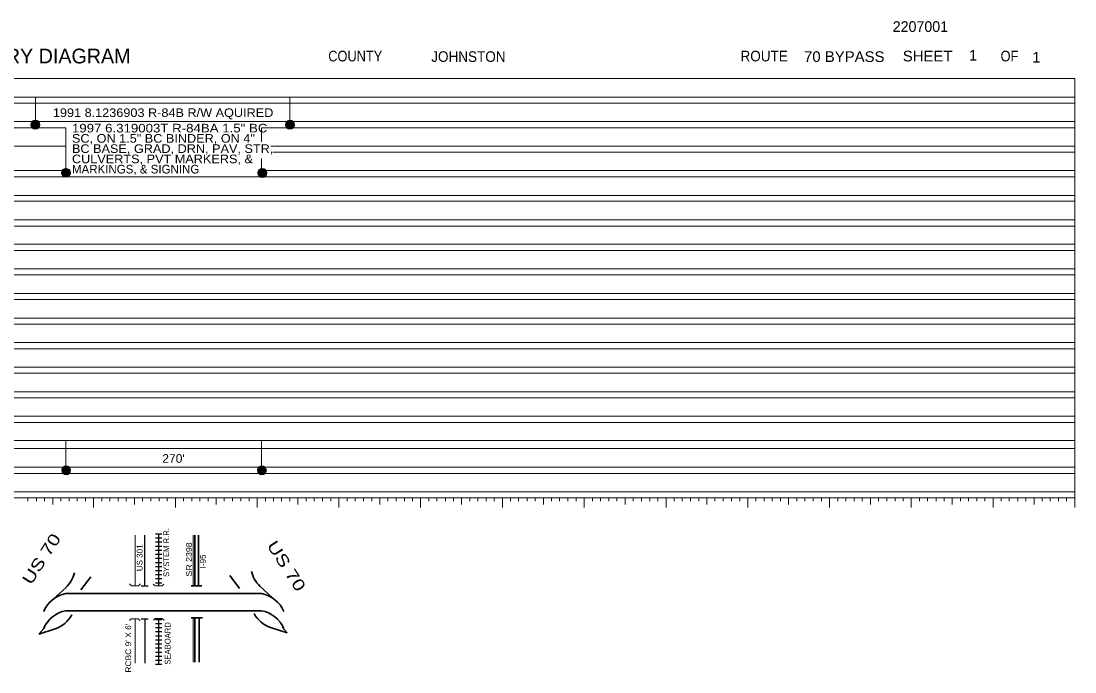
# Model space of a CAD drawing. Extents: x 321778.4 to 321800, y 217573.4 to 217590.2.
# Drawn here: x 321787.08 to 321799.99, y 217582.2 to 217590.16 of the extents above; entities that cross this region are included whole.
import ezdxf
from ezdxf.enums import TextEntityAlignment as Align

# ---------------------------------------------------------------- set-up
doc = ezdxf.new("R2010")
doc.units = 0
doc.header["$LTSCALE"] = 0.04
doc.layers.add('1', color=7, linetype='Continuous', lineweight=13)

msp = doc.modelspace()

# ---------------------------------------------------------------- hatches: boundary and pattern name
at = {"layer": '1'}
for points in [[(321787.3134, 217588.893, 1), (321787.2042, 217588.893, 1)], [(321790.4311, 217588.893, 1), (321790.3219, 217588.893, 1)], [(321787.6875, 217588.3053, 1), (321787.5783, 217588.3053, 1)], [(321790.0921, 217588.3034, 1), (321789.9829, 217588.3034, 1)], [(321787.6909, 217584.6653, 1), (321787.5817, 217584.6653, 1)], [(321790.0873, 217584.6653, 1), (321789.9781, 217584.6653, 1)]]:
    msp.add_hatch(color=256, dxfattribs=at).paths.add_polyline_path(points)

# ---------------------------------------------------------------- linework, layer by layer
for p, q in [((321778.4389, 217589.4585), (321799.9889, 217589.4585)), ((321799.9889, 217584.3284), (321799.9889, 217589.4585)), ((321779.9621, 217589.2299), (321799.9889, 217589.2299)), ((321787.2596, 217588.8657), (321787.2596, 217589.2299)), ((321790.3751, 217588.8462), (321790.3751, 217589.2299)), ((321778.4389, 217589.1579), (321799.9889, 217589.1579)), ((321778.9586, 217588.8546), (321787.6334, 217588.8546)), ((321779.9621, 217588.9317), (321799.9889, 217588.9317)), ((321787.6334, 217588.2901), (321787.6334, 217588.8546)), ((321790.0277, 217588.6824), (321790.0277, 217588.8546)), ((321790.0335, 217588.8546), (321799.9889, 217588.8546)), ((321779.9621, 217588.6307), (321787.6334, 217588.6307)), ((321790.1426, 217588.6307), (321799.9889, 217588.6307)), ((321790.1699, 217588.5562), (321799.9889, 217588.5562)), ((321790.0277, 217588.2962), (321790.0277, 217588.4797)), ((321779.9621, 217588.3326), (321787.629, 217588.3326)), ((321790.0374, 217588.3326), (321799.9889, 217588.3326)), ((321778.9586, 217588.2554), (321799.9889, 217588.2554)), ((321778.9586, 217587.957), (321799.9889, 217587.957)), ((321779.9621, 217588.0292), (321799.9889, 217588.0292)), ((321778.9586, 217587.654), (321799.9889, 217587.654)), ((321779.9621, 217587.7284), (321799.9889, 217587.7284)), ((321779.9621, 217587.4302), (321799.9889, 217587.4302)), ((321778.9586, 217587.3531), (321799.9889, 217587.3531)), ((321779.9621, 217587.1292), (321799.9889, 217587.1292)), ((321778.9586, 217587.0549), (321799.9889, 217587.0549)), ((321778.9586, 217586.7538), (321799.9889, 217586.7538)), ((321779.9621, 217586.8286), (321799.9889, 217586.8286)), ((321779.9621, 217586.5276), (321799.9889, 217586.5276)), ((321778.9586, 217586.4532), (321799.9889, 217586.4532)), ((321779.9621, 217586.227), (321799.9889, 217586.227)), ((321778.9586, 217586.1524), (321799.9889, 217586.1524)), ((321778.9586, 217585.8515), (321799.9889, 217585.8515)), ((321779.9621, 217585.9287), (321799.9889, 217585.9287)), ((321779.9621, 217585.6254), (321799.9889, 217585.6254)), ((321778.9586, 217585.5531), (321799.9889, 217585.5531)), ((321779.9621, 217585.3271), (321799.9889, 217585.3271)), ((321778.9586, 217585.25), (321799.9889, 217585.25)), ((321779.9621, 217585.0288), (321799.9889, 217585.0288)), ((321790.0277, 217584.845), (321790.0277, 217585.0288)), ((321778.4389, 217584.9301), (321799.9889, 217584.9301)), ((321790.0277, 217584.6269), (321790.0277, 217584.845)), ((321779.9621, 217584.7038), (321799.9889, 217584.7038)), ((321779.9621, 217584.4031), (321799.9889, 217584.4031)), ((321787.1685, 217584.2874), (321787.1685, 217584.3284)), ((321787.272, 217584.2874), (321787.272, 217584.3284)), ((321787.3705, 217584.2874), (321787.3705, 217584.3284)), ((321787.4719, 217584.2468), (321787.4719, 217584.3284)), ((321787.5702, 217584.2874), (321787.5702, 217584.3284)), ((321787.6714, 217584.2874), (321787.6714, 217584.3284)), ((321787.7725, 217584.2874), (321787.7725, 217584.3284)), ((321787.8713, 217584.2874), (321787.8713, 217584.3284)), ((321787.9723, 217584.2081), (321787.9723, 217584.3284)), ((321788.0709, 217584.2874), (321788.0709, 217584.3284)), ((321788.1719, 217584.2874), (321788.1719, 217584.3284)), ((321788.273, 217584.2874), (321788.273, 217584.3284)), ((321788.3717, 217584.2874), (321788.3717, 217584.3284)), ((321788.4728, 217584.2468), (321788.4728, 217584.3284)), ((321788.5714, 217584.2874), (321788.5714, 217584.3284)), ((321788.6723, 217584.2874), (321788.6723, 217584.3284)), ((321788.7736, 217584.2874), (321788.7736, 217584.3284)), ((321788.8747, 217584.2874), (321788.8747, 217584.3284)), ((321788.9731, 217584.2081), (321788.9731, 217584.3284)), ((321789.0719, 217584.2874), (321789.0719, 217584.3284)), ((321789.173, 217584.2874), (321789.173, 217584.3284)), ((321789.274, 217584.2874), (321789.274, 217584.3284)), ((321789.375, 217584.2874), (321789.375, 217584.3284)), ((321789.4737, 217584.2468), (321789.4737, 217584.3284)), ((321789.5725, 217584.2874), (321789.5725, 217584.3284)), ((321789.6734, 217584.2874), (321789.6734, 217584.3284)), ((321789.7745, 217584.2874), (321789.7745, 217584.3284)), ((321789.8756, 217584.2874), (321789.8756, 217584.3284)), ((321789.9741, 217584.2081), (321789.9741, 217584.3284)), ((321790.0753, 217584.2874), (321790.0753, 217584.3284)), ((321790.1737, 217584.2874), (321790.1737, 217584.3284)), ((321790.2748, 217584.2874), (321790.2748, 217584.3284)), ((321790.376, 217584.2874), (321790.376, 217584.3284)), ((321790.4747, 217584.2468), (321790.4747, 217584.3284)), ((321790.5757, 217584.2874), (321790.5757, 217584.3284)), ((321790.6744, 217584.2874), (321790.6744, 217584.3284)), ((321790.7756, 217584.2874), (321790.7756, 217584.3284)), ((321790.8765, 217584.2874), (321790.8765, 217584.3284)), ((321790.9751, 217584.2081), (321790.9751, 217584.3284)), ((321791.0764, 217584.2874), (321791.0764, 217584.3284)), ((321791.1749, 217584.2874), (321791.1749, 217584.3284)), ((321791.2785, 217584.2874), (321791.2785, 217584.3284)), ((321791.3771, 217584.2874), (321791.3771, 217584.3284)), ((321791.4757, 217584.2468), (321791.4757, 217584.3284)), ((321791.5766, 217584.2874), (321791.5766, 217584.3284)), ((321791.6755, 217584.2874), (321791.6755, 217584.3284)), ((321791.7788, 217584.2874), (321791.7788, 217584.3284)), ((321791.8774, 217584.2874), (321791.8774, 217584.3284)), ((321791.9762, 217584.2081), (321791.9762, 217584.3284)), ((321792.0773, 217584.2874), (321792.0773, 217584.3284)), ((321792.1759, 217584.2874), (321792.1759, 217584.3284)), ((321792.2794, 217584.2874), (321792.2794, 217584.3284)), ((321792.3781, 217584.2874), (321792.3781, 217584.3284)), ((321792.479, 217584.2468), (321792.479, 217584.3284)), ((321792.5778, 217584.2874), (321792.5778, 217584.3284)), ((321792.6766, 217584.2874), (321792.6766, 217584.3284)), ((321792.78, 217584.2874), (321792.78, 217584.3284)), ((321792.8785, 217584.2874), (321792.8785, 217584.3284)), ((321792.9796, 217584.2081), (321792.9796, 217584.3284)), ((321793.0781, 217584.2874), (321793.0781, 217584.3284)), ((321793.1769, 217584.2874), (321793.1769, 217584.3284)), ((321793.2803, 217584.2874), (321793.2803, 217584.3284)), ((321793.379, 217584.2874), (321793.379, 217584.3284)), ((321793.4801, 217584.2468), (321793.4801, 217584.3284)), ((321793.5786, 217584.2874), (321793.5786, 217584.3284)), ((321793.6774, 217584.2874), (321793.6774, 217584.3284)), ((321793.7807, 217584.2874), (321793.7807, 217584.3284)), ((321793.8796, 217584.2874), (321793.8796, 217584.3284)), ((321793.9805, 217584.2081), (321793.9805, 217584.3284)), ((321794.0793, 217584.2874), (321794.0793, 217584.3284)), ((321794.1803, 217584.2874), (321794.1803, 217584.3284)), ((321794.2814, 217584.2874), (321794.2814, 217584.3284)), ((321794.3799, 217584.2874), (321794.3799, 217584.3284)), ((321794.481, 217584.2468), (321794.481, 217584.3284)), ((321794.5797, 217584.2874), (321794.5797, 217584.3284)), ((321794.6807, 217584.2874), (321794.6807, 217584.3284)), ((321794.7818, 217584.2874), (321794.7818, 217584.3284)), ((321794.8829, 217584.2874), (321794.8829, 217584.3284)), ((321794.9816, 217584.2081), (321794.9816, 217584.3284)), ((321795.0802, 217584.2874), (321795.0802, 217584.3284)), ((321795.1813, 217584.2874), (321795.1813, 217584.3284)), ((321795.2822, 217584.2874), (321795.2822, 217584.3284)), ((321795.3835, 217584.2874), (321795.3835, 217584.3284)), ((321795.4821, 217584.2468), (321795.4821, 217584.3284)), ((321795.5807, 217584.2874), (321795.5807, 217584.3284)), ((321795.6817, 217584.2874), (321795.6817, 217584.3284)), ((321795.7829, 217584.2874), (321795.7829, 217584.3284)), ((321795.884, 217584.2874), (321795.884, 217584.3284)), ((321795.9824, 217584.2081), (321795.9824, 217584.3284)), ((321796.0811, 217584.2874), (321796.0811, 217584.3284)), ((321796.1824, 217584.2874), (321796.1824, 217584.3284)), ((321796.2834, 217584.2874), (321796.2834, 217584.3284)), ((321796.3843, 217584.2874), (321796.3843, 217584.3284)), ((321796.483, 217584.2468), (321796.483, 217584.3284)), ((321796.584, 217584.2874), (321796.584, 217584.3284)), ((321796.6829, 217584.2874), (321796.6829, 217584.3284)), ((321796.7838, 217584.2874), (321796.7838, 217584.3284)), ((321796.8848, 217584.2874), (321796.8848, 217584.3284)), ((321796.9834, 217584.2081), (321796.9834, 217584.3284)), ((321797.0847, 217584.2874), (321797.0847, 217584.3284)), ((321797.1832, 217584.2874), (321797.1832, 217584.3284)), ((321797.2867, 217584.2874), (321797.2867, 217584.3284)), ((321797.3855, 217584.2874), (321797.3855, 217584.3284)), ((321797.4841, 217584.2468), (321797.4841, 217584.3284)), ((321797.5851, 217584.2874), (321797.5851, 217584.3284)), ((321797.6836, 217584.2874), (321797.6836, 217584.3284)), ((321797.7873, 217584.2874), (321797.7873, 217584.3284)), ((321797.8857, 217584.2874), (321797.8857, 217584.3284)), ((321797.9846, 217584.2081), (321797.9846, 217584.3284)), ((321798.0855, 217584.2874), (321798.0855, 217584.3284)), ((321798.1842, 217584.2874), (321798.1842, 217584.3284)), ((321798.2878, 217584.2874), (321798.2878, 217584.3284)), ((321798.3864, 217584.2874), (321798.3864, 217584.3284)), ((321798.485, 217584.2468), (321798.485, 217584.3284)), ((321798.5859, 217584.2874), (321798.5859, 217584.3284)), ((321798.6846, 217584.2874), (321798.6846, 217584.3284)), ((321798.7882, 217584.2874), (321798.7882, 217584.3284)), ((321798.8868, 217584.2874), (321798.8868, 217584.3284)), ((321798.9879, 217584.2081), (321798.9879, 217584.3284)), ((321799.0864, 217584.2874), (321799.0864, 217584.3284)), ((321799.1852, 217584.2874), (321799.1852, 217584.3284)), ((321799.2887, 217584.2874), (321799.2887, 217584.3284)), ((321799.3872, 217584.2874), (321799.3872, 217584.3284)), ((321799.4884, 217584.2468), (321799.4884, 217584.3284)), ((321799.5871, 217584.2874), (321799.5871, 217584.3284)), ((321799.6857, 217584.2874), (321799.6857, 217584.3284)), ((321799.7891, 217584.2874), (321799.7891, 217584.3284)), ((321799.8877, 217584.2874), (321799.8877, 217584.3284)), ((321799.9889, 217584.2081), (321799.9889, 217584.3284)), ((321788.4807, 217583.2528), (321788.4807, 217583.8713)), ((321789.1892, 217583.8704), (321789.1892, 217583.2512)), ((321788.4807, 217582.3064), (321788.4807, 217582.8485)), ((321789.1892, 217582.8598), (321789.1892, 217582.3177))]:
    msp.add_line(p, q, dxfattribs=at)
at = {"layer": '1', "lineweight": 25}
for p, q in [((321788.5992, 217583.2521), (321788.5992, 217583.8713)), ((321788.7312, 217583.8878), (321788.806, 217583.8878)), ((321788.7312, 217583.8379), (321788.806, 217583.8379)), ((321788.7312, 217583.7881), (321788.806, 217583.7881)), ((321788.7686, 217583.8878), (321788.7686, 217583.2518)), ((321788.7312, 217583.7382), (321788.806, 217583.7382)), ((321788.7312, 217583.6883), (321788.806, 217583.6883)), ((321788.7312, 217583.6384), (321788.806, 217583.6384)), ((321788.7312, 217583.5886), (321788.806, 217583.5886)), ((321788.7312, 217583.5387), (321788.806, 217583.5387)), ((321788.7312, 217583.4888), (321788.806, 217583.4888)), ((321788.7312, 217583.4389), (321788.806, 217583.4389)), ((321788.7312, 217583.3891), (321788.806, 217583.3891)), ((321788.7312, 217583.3392), (321788.806, 217583.3392)), ((321788.7312, 217583.2893), (321788.806, 217583.2893)), ((321788.555, 217583.2521), (321788.6408, 217583.2521)), ((321788.553, 217582.8485), (321788.6388, 217582.8485)), ((321788.5992, 217582.8485), (321788.5992, 217582.3064)), ((321788.7312, 217582.8404), (321788.806, 217582.8404)), ((321788.7312, 217582.7905), (321788.806, 217582.7905)), ((321788.7312, 217582.7407), (321788.806, 217582.7407)), ((321788.7686, 217582.8545), (321788.7686, 217582.2918)), ((321788.7312, 217582.6908), (321788.806, 217582.6908)), ((321788.7312, 217582.6409), (321788.806, 217582.6409)), ((321788.7312, 217582.591), (321788.806, 217582.591)), ((321788.7312, 217582.5412), (321788.806, 217582.5412)), ((321788.7312, 217582.4913), (321788.806, 217582.4913)), ((321788.7312, 217582.4414), (321788.806, 217582.4414)), ((321788.7312, 217582.3915), (321788.806, 217582.3915)), ((321788.7312, 217582.3417), (321788.806, 217582.3417)), ((321788.7312, 217582.2918), (321788.806, 217582.2918))]:
    msp.add_line(p, q, dxfattribs=at)
at = {"layer": '1', "lineweight": 35}
for p, q in [((321789.212, 217583.2512), (321789.212, 217583.8704)), ((321789.2546, 217583.2512), (321789.2546, 217583.8704)), ((321787.8171, 217583.2018), (321787.938, 217583.3631)), ((321789.76, 217583.2179), (321789.6391, 217583.3792)), ((321787.6339, 217583.2326), (321787.4785, 217583.0889)), ((321787.6339, 217583.2326), (321787.4785, 217583.0889)), ((321789.1678, 217583.2512), (321789.2536, 217583.2512)), ((321789.2104, 217583.2512), (321789.2962, 217583.2512)), ((321790.0077, 217583.2487), (321790.1631, 217583.105)), ((321789.1657, 217582.8598), (321789.2515, 217582.8598)), ((321789.2119, 217582.8598), (321789.2119, 217582.3177)), ((321789.2178, 217582.8598), (321789.3036, 217582.8598)), ((321789.264, 217582.8598), (321789.264, 217582.3177)), ((321790.1389, 217582.7421), (321790.3405, 217582.6775)), ((321790.2811, 217582.7439), (321790.3405, 217582.6775)), ((321787.3605, 217582.7277), (321787.3011, 217582.6613)), ((321787.5027, 217582.7259), (321787.3011, 217582.6613))]:
    msp.add_line(p, q, dxfattribs=at)
at = {"layer": '1'}
for points in [[(321787.6334, 217584.6269), (321787.6334, 217584.8204), (321787.6334, 217585.0288)], [(321778.4389, 217584.6269), (321779.9621, 217584.6269), (321799.9889, 217584.6269)], [(321778.4389, 217584.3284), (321779.9621, 217584.3284), (321799.9889, 217584.3284)], [(321788.4131, 217583.2748), (321788.4373, 217583.2528), (321788.5231, 217583.2528), (321788.5451, 217583.2748)], [(321788.7, 217583.2716), (321788.7242, 217583.2496), (321788.81, 217583.2496), (321788.832, 217583.2716)], [(321788.5424, 217582.8265), (321788.5182, 217582.8485), (321788.4324, 217582.8485), (321788.4104, 217582.8265)], [(321788.8361, 217582.8318), (321788.8119, 217582.8538), (321788.7261, 217582.8538), (321788.7041, 217582.8318)]]:
    msp.add_lwpolyline(points, dxfattribs=at)
at = {"layer": '1', "lineweight": 35}
for points in [[(321790.0277, 217583.1565), (321788.509, 217583.1565), (321787.6334, 217583.1565)], [(321790.0277, 217582.9465), (321788.4593, 217582.9465), (321787.6334, 217582.9465)]]:
    msp.add_lwpolyline(points, dxfattribs=at)
at = {"layer": '1'}
for centre in [(321787.2588, 217588.893), (321790.3765, 217588.893), (321787.6329, 217588.3053), (321790.0375, 217588.3034), (321787.6363, 217584.6653), (321790.0327, 217584.6653)]:
    msp.add_circle(centre, 0.0546, dxfattribs=at)
at = {"layer": '1', "lineweight": 35}
for centre, radius, start, end in [((321787.3883, 217583.4919), 0.3571, 313.42987, 346.917), ((321787.3883, 217583.4919), 0.3571, 313.42987, 346.917), ((321790.2533, 217583.508), 0.3571, 193.083, 226.57012), ((321787.6961, 217582.7987), 0.3633, 99.93945, 157.50902), ((321789.965, 217582.7987), 0.3633, 22.49098, 80.06055), ((321787.6961, 217582.5887), 0.3633, 99.93945, 157.50902), ((321787.3898, 217583.0647), 0.3571, 288.42988, 331.58368), ((321790.2518, 217583.0809), 0.3571, 208.41632, 251.57012), ((321789.965, 217582.5887), 0.3633, 22.49098, 80.06055)]:
    msp.add_arc(centre, radius, start, end, dxfattribs=at)

# ---------------------------------------------------------------- texts
at = {"layer": '1'}
for s, p in [('2207001', (321798.0966, 217590.0291)), ('1', (321798.7417, 217589.6789)), ('1', (321799.5161, 217589.6531))]:
    msp.add_text(s, height=0.1302, dxfattribs=at).set_placement(p, align=Align.CENTER)
for s, height, p in [('NORTH CAROLINA STATE HIGHWAY CONSTRUCTION AND INVENTORY DIAGRAM', 0.1802, (321778.9586, 217589.6438)), ('MARKINGS, & SIGNING', 0.1055, (321787.7069, 217588.2968))]:
    msp.add_text(s, height=height, dxfattribs=at).set_placement(p)
for s, height, width, p in [('COUNTY', 0.1302, 0.9, (321791.1762, 217589.6681)), ('JOHNSTON', 0.1302, 0.95, (321792.5617, 217589.6616)), ('ROUTE', 0.1302, 0.95, (321796.1835, 217589.6681)), ('70 BYPASS', 0.1302, 1.05, (321797.1645, 217589.6616)), ('SHEET', 0.1302, 1.05, (321798.1856, 217589.6681)), ('OF', 0.1302, 0.9, (321799.1877, 217589.6681)), ('1991 8.1236903 R-84B R/W AQUIRED', 0.1055, 1.1, (321788.8232, 217588.9878)), ("270'", 0.1055, 1.05, (321788.9502, 217584.7569))]:
    msp.add_text(s, height=height, dxfattribs=dict(at, width=width)).set_placement(p, align=Align.CENTER)
for s, width, p in [('1997 6.319003T R-84BA 1.5" BC', 1.15, (321787.7069, 217588.7988)), ('SC, ON 1.5" BC BINDER, ON 4"', 1.1, (321787.7069, 217588.6733)), ('BC BASE, GRAD, DRN, PAV, STR,', 1.1, (321787.7069, 217588.5478)), ('CULVERTS, PVT MARKERS, &', 1.1, (321787.7069, 217588.4223))]:
    msp.add_text(s, height=0.1055, dxfattribs=dict(at, width=width)).set_placement(p)
for s, p in [('SYSTEM R.R.', (321788.8967, 217583.3596)), ('SEABOARD ', (321788.9137, 217582.2869))]:
    msp.add_text(s, height=0.07, rotation=90, dxfattribs=at).set_placement(p)
for s, height, rotation, width, p in [('US 70', 0.1424, 57.323, 1.3, (321787.2072, 217583.2535)), ('US 70', 0.1424, 302.677, 1.3, (321790.0877, 217583.7461)), ('US 301', 0.07, 90, 1.05, (321788.5705, 217583.4306)), ('I-95', 0.07, 90, 1.05, (321789.3445, 217583.4657)), ("RCBC 9' X 6'", 0.07, 90, 1.1, (321788.4315, 217582.1899))]:
    msp.add_text(s, height=height, rotation=rotation, dxfattribs=dict(at, width=width)).set_placement(p)
at = {"layer": '1', "width": 1.15}
msp.add_text('SR 2398', height=0.07, rotation=90, dxfattribs=at).set_placement((321789.1751, 217583.5741), align=Align.CENTER)

doc.saveas('drawing.dxf')
